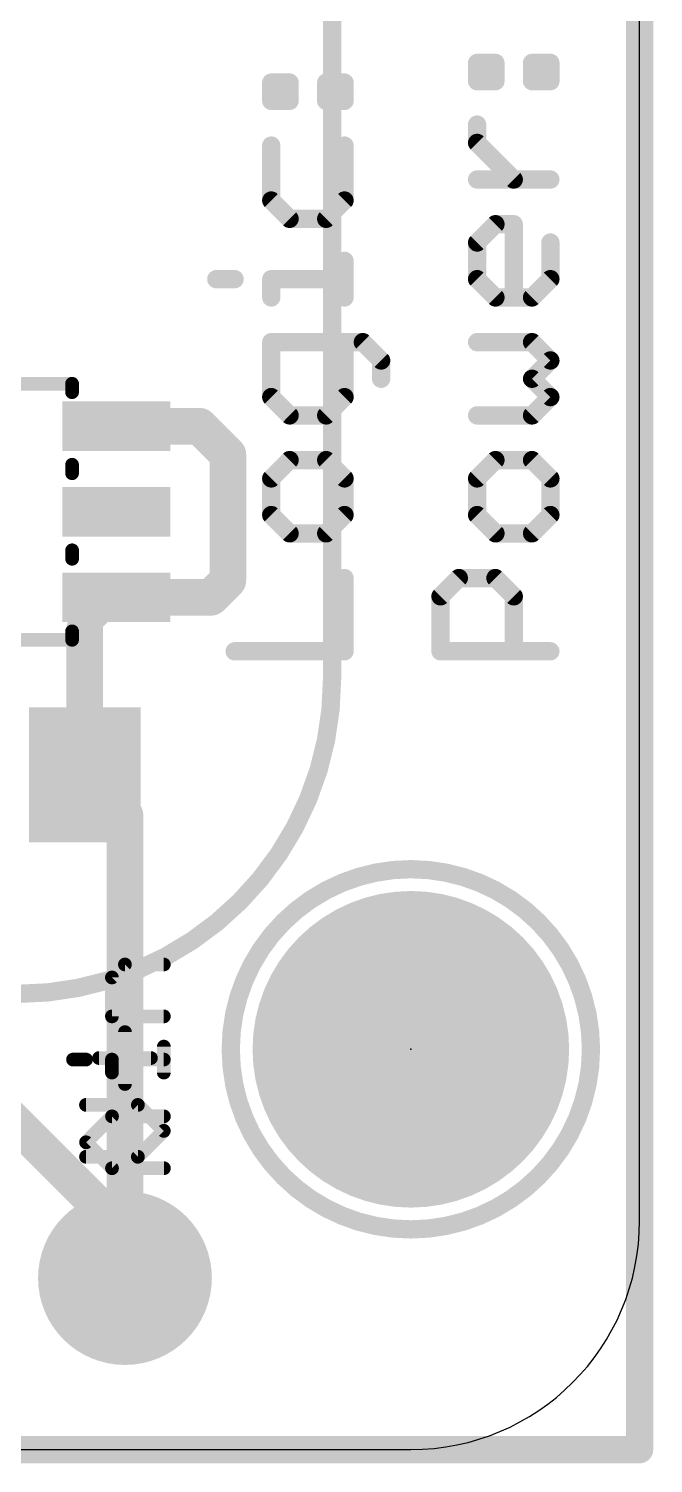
# Model space of a CAD drawing. Extents: x -6.4 to 34.4, y -0.2 to 45.9.
# Drawn here: x 27.51 to 34.44, y -0.15 to 15.78 of the extents above; entities that cross this region are included whole.
import ezdxf

# ---------------------------------------------------------------- set-up
doc = ezdxf.new("R2010")
doc.units = 0
for name, color, linetype in [('1', 12, 'CONTINUOUS'), ('16', 5, 'CONTINUOUS'), ('17', 110, 'CONTINUOUS'), ('20', 53, 'CONTINUOUS'), ('21', 40, 'CONTINUOUS'), ('22', 6, 'CONTINUOUS'), ('24', 6, 'CONTINUOUS')]:
    doc.layers.add(name, color=color, linetype=linetype)

# ---------------------------------------------------------------- blocks, each defined once
blk = doc.blocks.new('RECT')
blk.add_solid([(-0.5, -0.5), (0.5, -0.5), (-0.5, 0.5), (0.5, 0.5)])
blk = doc.blocks.new('ROUNDP')
at = {"const_width": 0.5}
blk.add_lwpolyline([(0, -0.25, 1), (0, 0.25, 1), (0, -0.25)], format="xyb", dxfattribs=at)

msp = doc.modelspace()

# ---------------------------------------------------------------- linework, layer by layer
at = {"layer": '1'}
for points, const_width in [([(34.29, 45.72), (34.29, 0)], 0.3048), ([(29.403, 11.364), (28.478, 11.364)], 0.4064), ([(29.718, 11.049), (29.403, 11.364)], 0.4064), ([(29.718, 9.652), (29.718, 11.049)], 0.4064), ([(29.53, 9.464), (29.718, 9.652)], 0.4064), ([(28.128, 9.114), (28.478, 9.464)], 0.254), ([(28.478, 9.464), (29.53, 9.464)], 0.4064), ([(28.128, 7.493), (28.128, 9.114)], 0.4064), ([(28.128, 7.493), (28.575, 7.046)], 0.4064), ([(28.575, 7.046), (28.575, 1.905)], 0.4064), ([(34.29, 0), (-2.413, 0)], 0.3048)]:
    msp.add_lwpolyline(points, dxfattribs=dict(at, const_width=const_width))
for points, const_width in [([(28.478, 11.4656, 1), (28.478, 11.2624)], 0.2032), ([(29.4748, 11.4358, 1), (29.3312, 11.2922)], 0.2032), ([(29.403, 11.2624, 1), (29.403, 11.4656)], 0.2032), ([(29.8196, 11.049, 1), (29.6164, 11.049)], 0.2032), ([(29.6462, 10.9772, 1), (29.7898, 11.1208)], 0.2032), ([(29.6164, 9.652, 1), (29.8196, 9.652)], 0.2032), ([(29.7898, 9.5802, 1), (29.6462, 9.7238)], 0.2032), ([(28.478, 9.5656, 1), (28.478, 9.3624)], 0.2032), ([(28.5229, 9.4191, 1), (28.4331, 9.5089)], 0.127), ([(29.4582, 9.5358, 1), (29.6018, 9.3922)], 0.2032), ([(29.53, 9.3624, 1), (29.53, 9.5656)], 0.2032), ([(28.2296, 9.114, 1), (28.0264, 9.114)], 0.2032), ([(28.0831, 9.1589, 1), (28.1729, 9.0691)], 0.127), ([(28.1998, 7.5648, 1), (28.0562, 7.4212)], 0.2032), ([(28.0264, 7.493, 1), (28.2296, 7.493)], 0.2032), ([(28.6766, 7.046, 1), (28.4734, 7.046)], 0.2032), ([(28.5032, 6.9742, 1), (28.6468, 7.1178)], 0.2032), ([(28.4734, 1.905, 1), (28.6766, 1.905)], 0.2032), ([(34.2138, 0, 1), (34.3662, 0)], 0.1524), ([(34.29, -0.0762, 1), (34.29, 0.0762)], 0.1524)]:
    msp.add_lwpolyline(points, format="xyb", dxfattribs=dict(at, const_width=const_width))
at = {"layer": '16'}
for points, const_width in [([(34.29, 45.72), (34.29, 0)], 0.3048), ([(19.812, 11.176), (28.575, 2.413)], 0.4064), ([(28.575, 2.413), (28.575, 1.905)], 0.254), ([(34.29, 0), (-2.413, 0)], 0.3048)]:
    msp.add_lwpolyline(points, dxfattribs=dict(at, const_width=const_width))
for points, const_width in [([(28.5032, 2.3412, 1), (28.6468, 2.4848)], 0.2032), ([(28.6385, 2.413, 1), (28.5115, 2.413)], 0.127), ([(28.5115, 1.905, 1), (28.6385, 1.905)], 0.127), ([(34.2138, 0, 1), (34.3662, 0)], 0.1524), ([(34.29, -0.0762, 1), (34.29, 0.0762)], 0.1524)]:
    msp.add_lwpolyline(points, format="xyb", dxfattribs=dict(at, const_width=const_width))
at = {"layer": '20'}
for p, q in [((34.29, 2.54), (34.29, 43.18)), ((0, 0), (31.75, 0))]:
    msp.add_line(p, q, dxfattribs=at)
msp.add_arc((31.75, 2.54), 2.54, 270, 0, dxfattribs=at)
at = {"layer": '21'}
for points, const_width in [([(32.4859, 15.1949), (32.4859, 15.3983)], 0.2032), ([(32.4859, 15.3983), (32.6893, 15.3983)], 0.2032), ([(32.6893, 15.3983), (32.6893, 15.1949)], 0.2032), ([(33.096, 15.1949), (33.096, 15.3983)], 0.2032), ([(33.096, 15.3983), (33.2994, 15.3983)], 0.2032), ([(33.2994, 15.3983), (33.2994, 15.1949)], 0.2032), ([(32.6893, 15.1949), (32.4859, 15.1949)], 0.2032), ([(33.2994, 15.1949), (33.096, 15.1949)], 0.2032), ([(30.1999, 14.9767), (30.1999, 15.18)], 0.2032), ([(30.1999, 15.18), (30.4033, 15.18)], 0.2032), ([(30.4033, 15.18), (30.4033, 14.9767)], 0.2032), ([(30.81, 14.9767), (30.81, 15.18)], 0.2032), ([(30.81, 15.18), (31.0134, 15.18)], 0.2032), ([(31.0134, 15.18), (31.0134, 14.9767)], 0.2032), ([(30.4033, 14.9767), (30.1999, 14.9767)], 0.2032), ([(31.0134, 14.9767), (30.81, 14.9767)], 0.2032), ([(32.4859, 14.5102), (32.4859, 14.7136)], 0.2032), ([(30.1999, 14.4804), (30.1999, 13.8703)], 0.2032), ([(31.0134, 13.8703), (31.0134, 14.4804)], 0.2032), ([(32.8927, 14.1035), (32.4859, 14.5102)], 0.2032), ([(33.2994, 14.1035), (32.4859, 14.1035)], 0.2032), ([(30.1999, 13.8703), (30.4033, 13.6669)], 0.2032), ([(30.81, 13.6669), (31.0134, 13.8703)], 0.2032), ([(30.4033, 13.6669), (30.81, 13.6669)], 0.2032), ([(32.4859, 13.4039), (32.6893, 13.6073)], 0.2032), ([(32.6893, 13.6073), (32.8927, 13.6073)], 0.2032), ([(32.8927, 13.6073), (32.8927, 12.7938)], 0.2032), ([(32.4859, 12.9971), (32.4859, 13.4039)], 0.2032), ([(33.2994, 13.4039), (33.2994, 12.9971)], 0.2032), ([(31.0134, 12.7938), (31.0134, 13.2005)], 0.2032), ([(29.5898, 12.9971), (29.7932, 12.9971)], 0.2032), ([(30.1999, 12.7938), (30.1999, 12.9971)], 0.2032), ([(30.1999, 12.9971), (31.0134, 12.9971)], 0.2032), ([(32.6893, 12.7938), (32.4859, 12.9971)], 0.2032), ([(33.2994, 12.9971), (33.096, 12.7938)], 0.2032), ([(33.096, 12.7938), (32.6893, 12.7938)], 0.2032), ([(31.2168, 12.2975), (30.1999, 12.2975)], 0.2032), ([(30.1999, 12.2975), (30.1999, 11.6874)], 0.2032), ([(31.0134, 11.6874), (31.0134, 12.2975)], 0.2032), ([(31.4201, 12.0942), (31.2168, 12.2975)], 0.2032), ([(33.096, 12.2975), (32.4859, 12.2975)], 0.2032), ([(33.2994, 12.0942), (33.096, 12.2975)], 0.2032), ([(31.4201, 11.8908), (31.4201, 12.0942)], 0.2032), ([(33.096, 11.8908), (33.2994, 12.0942)], 0.2032), ([(33.2994, 11.6874), (33.096, 11.8908)], 0.2032), ([(26.368, 11.836), (27.988, 11.836)], 0.1524), ([(27.988, 11.836), (27.988, 11.742)], 0.1524), ([(30.1999, 11.6874), (30.4033, 11.484)], 0.2032), ([(30.81, 11.484), (31.0134, 11.6874)], 0.2032), ([(33.096, 11.484), (33.2994, 11.6874)], 0.2032), ([(30.4033, 11.484), (30.81, 11.484)], 0.2032), ([(32.4859, 11.484), (33.096, 11.484)], 0.2032), ([(27.988, 10.936), (27.988, 10.842)], 0.1524), ([(30.4033, 10.9878), (30.1999, 10.7844)], 0.2032), ([(30.81, 10.9878), (30.4033, 10.9878)], 0.2032), ([(31.0134, 10.7844), (30.81, 10.9878)], 0.2032), ([(32.6893, 10.9878), (32.4859, 10.7844)], 0.2032), ([(33.096, 10.9878), (32.6893, 10.9878)], 0.2032), ([(33.2994, 10.7844), (33.096, 10.9878)], 0.2032), ([(30.1999, 10.7844), (30.1999, 10.3777)], 0.2032), ([(31.0134, 10.3777), (31.0134, 10.7844)], 0.2032), ([(32.4859, 10.7844), (32.4859, 10.3777)], 0.2032), ([(33.2994, 10.3777), (33.2994, 10.7844)], 0.2032), ([(30.1999, 10.3777), (30.4033, 10.1743)], 0.2032), ([(30.81, 10.1743), (31.0134, 10.3777)], 0.2032), ([(32.4859, 10.3777), (32.6893, 10.1743)], 0.2032), ([(33.096, 10.1743), (33.2994, 10.3777)], 0.2032), ([(30.4033, 10.1743), (30.81, 10.1743)], 0.2032), ([(32.6893, 10.1743), (33.096, 10.1743)], 0.2032), ([(27.988, 9.986), (27.988, 9.892)], 0.1524), ([(31.0134, 8.8646), (31.0134, 9.6781)], 0.2032), ([(32.0792, 9.4747), (32.2825, 9.6781)], 0.2032), ([(32.2825, 9.6781), (32.6893, 9.6781)], 0.2032), ([(32.6893, 9.6781), (32.8927, 9.4747)], 0.2032), ([(32.0792, 8.8646), (32.0792, 9.4747)], 0.2032), ([(32.8927, 9.4747), (32.8927, 8.8646)], 0.2032), ([(27.988, 9.086), (27.988, 8.992)], 0.1524), ([(27.988, 8.992), (26.368, 8.992)], 0.1524), ([(29.7932, 8.8646), (31.0134, 8.8646)], 0.2032), ([(33.2994, 8.8646), (32.0792, 8.8646)], 0.2032), ([(28.4306, 5.2426), (28.5746, 5.3866)], 0.1524), ([(28.5746, 5.3866), (29.0068, 5.3866)], 0.1524), ([(28.4306, 4.8104), (28.4306, 5.2426)], 0.1524), ([(29.0068, 4.8104), (28.4306, 4.8104)], 0.1524), ([(29.0068, 4.1867), (29.0068, 4.4748)], 0.1524), ([(27.9984, 4.3308), (28.1425, 4.3308)], 0.1524), ([(28.4306, 4.1867), (28.4306, 4.3308)], 0.1524), ([(28.4306, 4.3308), (29.0068, 4.3308)], 0.1524), ([(28.7187, 3.8274), (28.1425, 3.8274)], 0.1524), ([(29.0068, 3.5393), (28.7187, 3.8274)], 0.1524), ([(28.7187, 3.2512), (29.0068, 3.5393)], 0.1524), ([(28.1425, 3.2512), (28.7187, 3.2512)], 0.1524)]:
    msp.add_lwpolyline(points, dxfattribs=dict(at, const_width=const_width))
for points, const_width in [([(32.5367, 15.3983, 1), (32.4351, 15.3983)], 0.1016), ([(32.4859, 15.4491, 1), (32.4859, 15.3475)], 0.1016), ([(32.7401, 15.3983, 1), (32.6385, 15.3983)], 0.1016), ([(32.6893, 15.3475, 1), (32.6893, 15.4491)], 0.1016), ([(33.1468, 15.3983, 1), (33.0452, 15.3983)], 0.1016), ([(33.096, 15.4491, 1), (33.096, 15.3475)], 0.1016), ([(33.3502, 15.3983, 1), (33.2486, 15.3983)], 0.1016), ([(33.2994, 15.3475, 1), (33.2994, 15.4491)], 0.1016), ([(32.4859, 15.2457, 1), (32.4859, 15.1441)], 0.1016), ([(32.6893, 15.1441, 1), (32.6893, 15.2457)], 0.1016), ([(33.096, 15.2457, 1), (33.096, 15.1441)], 0.1016), ([(33.2994, 15.1441, 1), (33.2994, 15.2457)], 0.1016), ([(30.2507, 15.18, 1), (30.1491, 15.18)], 0.1016), ([(30.1999, 15.2308, 1), (30.1999, 15.1292)], 0.1016), ([(30.4541, 15.18, 1), (30.3525, 15.18)], 0.1016), ([(30.4033, 15.1292, 1), (30.4033, 15.2308)], 0.1016), ([(30.8608, 15.18, 1), (30.7592, 15.18)], 0.1016), ([(30.81, 15.2308, 1), (30.81, 15.1292)], 0.1016), ([(31.0642, 15.18, 1), (30.9626, 15.18)], 0.1016), ([(31.0134, 15.1292, 1), (31.0134, 15.2308)], 0.1016), ([(32.4351, 15.1949, 1), (32.5367, 15.1949)], 0.1016), ([(32.6385, 15.1949, 1), (32.7401, 15.1949)], 0.1016), ([(33.0452, 15.1949, 1), (33.1468, 15.1949)], 0.1016), ([(33.2486, 15.1949, 1), (33.3502, 15.1949)], 0.1016), ([(30.1999, 15.0275, 1), (30.1999, 14.9259)], 0.1016), ([(30.1491, 14.9767, 1), (30.2507, 14.9767)], 0.1016), ([(30.3525, 14.9767, 1), (30.4541, 14.9767)], 0.1016), ([(30.4033, 14.9259, 1), (30.4033, 15.0275)], 0.1016), ([(30.81, 15.0275, 1), (30.81, 14.9259)], 0.1016), ([(30.7592, 14.9767, 1), (30.8608, 14.9767)], 0.1016), ([(30.9626, 14.9767, 1), (31.0642, 14.9767)], 0.1016), ([(31.0134, 14.9259, 1), (31.0134, 15.0275)], 0.1016), ([(32.5367, 14.7136, 1), (32.4351, 14.7136)], 0.1016), ([(30.2507, 14.4804, 1), (30.1491, 14.4804)], 0.1016), ([(31.0642, 14.4804, 1), (30.9626, 14.4804)], 0.1016), ([(32.5218, 14.5462, 1), (32.45, 14.4743)], 0.1016), ([(32.4351, 14.5102, 1), (32.5367, 14.5102)], 0.1016), ([(32.4859, 14.1543, 1), (32.4859, 14.0527)], 0.1016), ([(32.8567, 14.0676, 1), (32.9286, 14.1394)], 0.1016), ([(33.2994, 14.0527, 1), (33.2994, 14.1543)], 0.1016), ([(30.2358, 13.9062, 1), (30.164, 13.8344)], 0.1016), ([(30.1491, 13.8703, 1), (30.2507, 13.8703)], 0.1016), ([(30.9626, 13.8703, 1), (31.0642, 13.8703)], 0.1016), ([(31.0493, 13.8344, 1), (30.9775, 13.9062)], 0.1016), ([(30.4033, 13.7177, 1), (30.4033, 13.6161)], 0.1016), ([(30.3674, 13.631, 1), (30.4392, 13.7028)], 0.1016), ([(30.7741, 13.7028, 1), (30.8459, 13.631)], 0.1016), ([(30.81, 13.6161, 1), (30.81, 13.7177)], 0.1016), ([(32.6893, 13.6581, 1), (32.6893, 13.5565)], 0.1016), ([(32.7252, 13.5713, 1), (32.6534, 13.6432)], 0.1016), ([(32.9435, 13.6073, 1), (32.8419, 13.6073)], 0.1016), ([(32.8927, 13.5565, 1), (32.8927, 13.6581)], 0.1016), ([(32.5367, 13.4039, 1), (32.4351, 13.4039)], 0.1016), ([(32.45, 13.4398, 1), (32.5218, 13.368)], 0.1016), ([(33.3502, 13.4039, 1), (33.2486, 13.4039)], 0.1016), ([(31.0642, 13.2005, 1), (30.9626, 13.2005)], 0.1016), ([(29.5898, 13.0479, 1), (29.5898, 12.9463)], 0.1016), ([(29.7932, 12.9463, 1), (29.7932, 13.0479)], 0.1016), ([(30.2507, 12.9971, 1), (30.1491, 12.9971)], 0.1016), ([(30.1999, 13.0479, 1), (30.1999, 12.9463)], 0.1016), ([(31.0134, 12.9463, 1), (31.0134, 13.0479)], 0.1016), ([(32.5218, 13.0331, 1), (32.45, 12.9612)], 0.1016), ([(33.3353, 12.9612, 1), (33.2635, 13.0331)], 0.1016), ([(32.4351, 12.9971, 1), (32.5367, 12.9971)], 0.1016), ([(33.2486, 12.9971, 1), (33.3502, 12.9971)], 0.1016), ([(30.1491, 12.7938, 1), (30.2507, 12.7938)], 0.1016), ([(30.9626, 12.7938, 1), (31.0642, 12.7938)], 0.1016), ([(32.6893, 12.8446, 1), (32.6893, 12.743)], 0.1016), ([(32.6534, 12.7579, 1), (32.7252, 12.8297)], 0.1016), ([(32.8419, 12.7938, 1), (32.9435, 12.7938)], 0.1016), ([(33.0601, 12.8297, 1), (33.1319, 12.7579)], 0.1016), ([(33.096, 12.743, 1), (33.096, 12.8446)], 0.1016), ([(30.1999, 12.3483, 1), (30.1999, 12.2467)], 0.1016), ([(30.2507, 12.2975, 1), (30.1491, 12.2975)], 0.1016), ([(31.0642, 12.2975, 1), (30.9626, 12.2975)], 0.1016), ([(31.2527, 12.3335, 1), (31.1809, 12.2616)], 0.1016), ([(31.2168, 12.2467, 1), (31.2168, 12.3483)], 0.1016), ([(32.4859, 12.3483, 1), (32.4859, 12.2467)], 0.1016), ([(33.1319, 12.3335, 1), (33.0601, 12.2616)], 0.1016), ([(33.096, 12.2467, 1), (33.096, 12.3483)], 0.1016), ([(31.4709, 12.0942, 1), (31.3693, 12.0942)], 0.1016), ([(31.3842, 12.0582, 1), (31.4561, 12.1301)], 0.1016), ([(33.3353, 12.0582, 1), (33.2635, 12.1301)], 0.1016), ([(33.2635, 12.0582, 1), (33.3353, 12.1301)], 0.1016), ([(33.1319, 11.9267, 1), (33.0601, 11.8549)], 0.1016), ([(33.0601, 11.9267, 1), (33.1319, 11.8549)], 0.1016), ([(28.0261, 11.836, 1), (27.9499, 11.836)], 0.0762), ([(27.988, 11.7979, 1), (27.988, 11.8741)], 0.0762), ([(30.2358, 11.7233, 1), (30.164, 11.6515)], 0.1016), ([(31.0493, 11.6515, 1), (30.9775, 11.7233)], 0.1016), ([(31.3693, 11.8908, 1), (31.4709, 11.8908)], 0.1016), ([(33.3353, 11.6515, 1), (33.2635, 11.7233)], 0.1016), ([(27.9499, 11.742, 1), (28.0261, 11.742)], 0.0762), ([(30.1491, 11.6874, 1), (30.2507, 11.6874)], 0.1016), ([(30.9626, 11.6874, 1), (31.0642, 11.6874)], 0.1016), ([(33.2635, 11.6515, 1), (33.3353, 11.7233)], 0.1016), ([(30.4033, 11.5349, 1), (30.4033, 11.4332)], 0.1016), ([(30.3674, 11.4481, 1), (30.4392, 11.52)], 0.1016), ([(30.7741, 11.52, 1), (30.8459, 11.4481)], 0.1016), ([(30.81, 11.4332, 1), (30.81, 11.5349)], 0.1016), ([(32.4859, 11.5349, 1), (32.4859, 11.4332)], 0.1016), ([(33.0601, 11.52, 1), (33.1319, 11.4481)], 0.1016), ([(33.096, 11.4332, 1), (33.096, 11.5349)], 0.1016), ([(28.0261, 10.936, 1), (27.9499, 10.936)], 0.0762), ([(30.4033, 11.0386, 1), (30.4033, 10.937)], 0.1016), ([(30.4392, 10.9519, 1), (30.3674, 11.0237)], 0.1016), ([(30.8459, 11.0237, 1), (30.7741, 10.9519)], 0.1016), ([(30.81, 10.937, 1), (30.81, 11.0386)], 0.1016), ([(32.6893, 11.0386, 1), (32.6893, 10.937)], 0.1016), ([(32.7252, 10.9519, 1), (32.6534, 11.0237)], 0.1016), ([(33.1319, 11.0237, 1), (33.0601, 10.9519)], 0.1016), ([(33.096, 10.937, 1), (33.096, 11.0386)], 0.1016), ([(27.9499, 10.842, 1), (28.0261, 10.842)], 0.0762), ([(30.2507, 10.7844, 1), (30.1491, 10.7844)], 0.1016), ([(30.164, 10.8204, 1), (30.2358, 10.7485)], 0.1016), ([(31.0642, 10.7844, 1), (30.9626, 10.7844)], 0.1016), ([(30.9775, 10.7485, 1), (31.0493, 10.8204)], 0.1016), ([(32.5367, 10.7844, 1), (32.4351, 10.7844)], 0.1016), ([(32.45, 10.8204, 1), (32.5218, 10.7485)], 0.1016), ([(33.3502, 10.7844, 1), (33.2486, 10.7844)], 0.1016), ([(33.2635, 10.7485, 1), (33.3353, 10.8204)], 0.1016), ([(30.2358, 10.4136, 1), (30.164, 10.3418)], 0.1016), ([(30.1491, 10.3777, 1), (30.2507, 10.3777)], 0.1016), ([(30.9626, 10.3777, 1), (31.0642, 10.3777)], 0.1016), ([(31.0493, 10.3418, 1), (30.9775, 10.4136)], 0.1016), ([(32.5218, 10.4136, 1), (32.45, 10.3418)], 0.1016), ([(32.4351, 10.3777, 1), (32.5367, 10.3777)], 0.1016), ([(33.2486, 10.3777, 1), (33.3502, 10.3777)], 0.1016), ([(33.3353, 10.3418, 1), (33.2635, 10.4136)], 0.1016), ([(30.4033, 10.2251, 1), (30.4033, 10.1235)], 0.1016), ([(30.3674, 10.1384, 1), (30.4392, 10.2102)], 0.1016), ([(30.7741, 10.2102, 1), (30.8459, 10.1384)], 0.1016), ([(30.81, 10.1235, 1), (30.81, 10.2251)], 0.1016), ([(32.6893, 10.2251, 1), (32.6893, 10.1235)], 0.1016), ([(32.6534, 10.1384, 1), (32.7252, 10.2102)], 0.1016), ([(33.0601, 10.2102, 1), (33.1319, 10.1384)], 0.1016), ([(33.096, 10.1235, 1), (33.096, 10.2251)], 0.1016), ([(28.0261, 9.986, 1), (27.9499, 9.986)], 0.0762), ([(27.9499, 9.892, 1), (28.0261, 9.892)], 0.0762), ([(31.0642, 9.6781, 1), (30.9626, 9.6781)], 0.1016), ([(32.2825, 9.7289, 1), (32.2825, 9.6273)], 0.1016), ([(32.3185, 9.6422, 1), (32.2466, 9.714)], 0.1016), ([(32.7252, 9.714, 1), (32.6534, 9.6422)], 0.1016), ([(32.6893, 9.6273, 1), (32.6893, 9.7289)], 0.1016), ([(32.0432, 9.5106, 1), (32.1151, 9.4388)], 0.1016), ([(32.13, 9.4747, 1), (32.0284, 9.4747)], 0.1016), ([(32.9435, 9.4747, 1), (32.8419, 9.4747)], 0.1016), ([(32.8567, 9.4388, 1), (32.9286, 9.5106)], 0.1016), ([(28.0261, 9.086, 1), (27.9499, 9.086)], 0.0762), ([(27.9499, 8.992, 1), (28.0261, 8.992)], 0.0762), ([(27.988, 8.9539, 1), (27.988, 9.0301)], 0.0762), ([(29.7932, 8.9154, 1), (29.7932, 8.8138)], 0.1016), ([(31.0134, 8.8138, 1), (31.0134, 8.9154)], 0.1016), ([(32.0792, 8.9154, 1), (32.0792, 8.8138)], 0.1016), ([(33.2994, 8.8138, 1), (33.2994, 8.9154)], 0.1016), ([(30.9626, 8.8646, 1), (31.0642, 8.8646)], 0.1016), ([(32.0284, 8.8646, 1), (32.13, 8.8646)], 0.1016), ([(32.8419, 8.8646, 1), (32.9435, 8.8646)], 0.1016), ([(28.5746, 5.4247, 1), (28.5746, 5.3485)], 0.0762), ([(28.6016, 5.3597, 1), (28.5477, 5.4136)], 0.0762), ([(29.0068, 5.3485, 1), (29.0068, 5.4247)], 0.0762), ([(28.4036, 5.2695, 1), (28.4575, 5.2156)], 0.0762), ([(28.4687, 5.2426, 1), (28.3925, 5.2426)], 0.0762), ([(28.4306, 4.8485, 1), (28.4306, 4.7723)], 0.0762), ([(28.3925, 4.8104, 1), (28.4687, 4.8104)], 0.0762), ([(29.0068, 4.7723, 1), (29.0068, 4.8485)], 0.0762), ([(29.0449, 4.4748, 1), (28.9687, 4.4748)], 0.0762), ([(27.9984, 4.3689, 1), (27.9984, 4.2927)], 0.0762), ([(28.1425, 4.2927, 1), (28.1425, 4.3689)], 0.0762), ([(28.4687, 4.3308, 1), (28.3925, 4.3308)], 0.0762), ([(28.4306, 4.3689, 1), (28.4306, 4.2927)], 0.0762), ([(29.0068, 4.2927, 1), (29.0068, 4.3689)], 0.0762), ([(28.3925, 4.1867, 1), (28.4687, 4.1867)], 0.0762), ([(28.9687, 4.1867, 1), (29.0449, 4.1867)], 0.0762), ([(28.1425, 3.8655, 1), (28.1425, 3.7893)], 0.0762), ([(28.7456, 3.8544, 1), (28.6917, 3.8005)], 0.0762), ([(28.7187, 3.7893, 1), (28.7187, 3.8655)], 0.0762), ([(29.0337, 3.5124, 1), (28.9799, 3.5663)], 0.0762), ([(28.9799, 3.5124, 1), (29.0337, 3.5663)], 0.0762), ([(28.1425, 3.2893, 1), (28.1425, 3.2131)], 0.0762), ([(28.6917, 3.2781, 1), (28.7456, 3.2243)], 0.0762), ([(28.7187, 3.2131, 1), (28.7187, 3.2893)], 0.0762)]:
    msp.add_lwpolyline(points, format="xyb", dxfattribs=dict(at, const_width=const_width))
at = {"layer": '22'}
for points, const_width in [([(30.875, 8.56), (30.875, 39.06)], 0.2032), ([(28.5754, 4.0597), (28.5754, 4.6359)], 0.1524), ([(28.8635, 4.3478), (28.2873, 4.3478)], 0.1524), ([(28.1432, 3.4123), (28.4313, 3.7004)], 0.1524), ([(28.4313, 3.7004), (29.0075, 3.7004)], 0.1524), ([(28.4313, 3.1242), (28.1432, 3.4123)], 0.1524), ([(29.0075, 3.1242), (28.4313, 3.1242)], 0.1524)]:
    msp.add_lwpolyline(points, dxfattribs=dict(at, const_width=const_width))
for points, const_width in [([(27.375, 5.06, 0.4142), (30.875, 8.56)], 0.2032), ([(30.9258, 8.56, 1), (30.8242, 8.56)], 0.1016), ([(30.8242, 8.56, 1), (30.9258, 8.56)], 0.1016), ([(31.75, 2.445, 1), (31.75, 6.445, 1), (31.75, 2.445)], 0.2032), ([(28.6135, 4.6359, 1), (28.5373, 4.6359)], 0.0762), ([(28.2873, 4.3859, 1), (28.2873, 4.3097)], 0.0762), ([(28.8635, 4.3097, 1), (28.8635, 4.3859)], 0.0762), ([(28.5373, 4.0597, 1), (28.6135, 4.0597)], 0.0762), ([(28.4313, 3.7385, 1), (28.4313, 3.6623)], 0.0762), ([(28.4583, 3.6735, 1), (28.4044, 3.7274)], 0.0762), ([(29.0075, 3.6623, 1), (29.0075, 3.7385)], 0.0762), ([(28.1701, 3.4393, 1), (28.1163, 3.3854)], 0.0762), ([(28.1163, 3.4393, 1), (28.1701, 3.3854)], 0.0762), ([(28.4313, 3.1623, 1), (28.4313, 3.0861)], 0.0762), ([(28.4044, 3.0973, 1), (28.4583, 3.1511)], 0.0762), ([(29.0075, 3.0861, 1), (29.0075, 3.1623)], 0.0762)]:
    msp.add_lwpolyline(points, format="xyb", dxfattribs=dict(at, const_width=const_width))
at = {"layer": '24'}
msp.add_point((31.75, 4.445), dxfattribs=at)

# ---------------------------------------------------------------- block references
at = {"layer": '1'}
for p, xscale, yscale, rotation in [((28.478, 11.364), 0.55, 1.2, 90), ((28.478, 10.414), 0.55, 1.2, 90), ((28.478, 9.464), 0.55, 1.2, 90), ((28.128, 7.493), 1.24, 1.5, 180)]:
    msp.add_blockref('RECT', p, dxfattribs=dict(at, xscale=xscale, yscale=yscale, rotation=rotation))
at = {"layer": '17', "rotation": 270}
for p, xscale, yscale in [((31.75, 4.445), 3.516, 3.516), ((31.75, 4.445), 3.516, 3.516), ((31.75, 4.445), 3.516, 3.516), ((28.575, 1.905), 1.9304, 1.9304), ((28.575, 1.905), 1.9304, 1.9304), ((28.575, 1.905), 1.508, 1.508)]:
    msp.add_blockref('ROUNDP', p, dxfattribs=dict(at, xscale=xscale, yscale=yscale))

doc.saveas('drawing.dxf')
